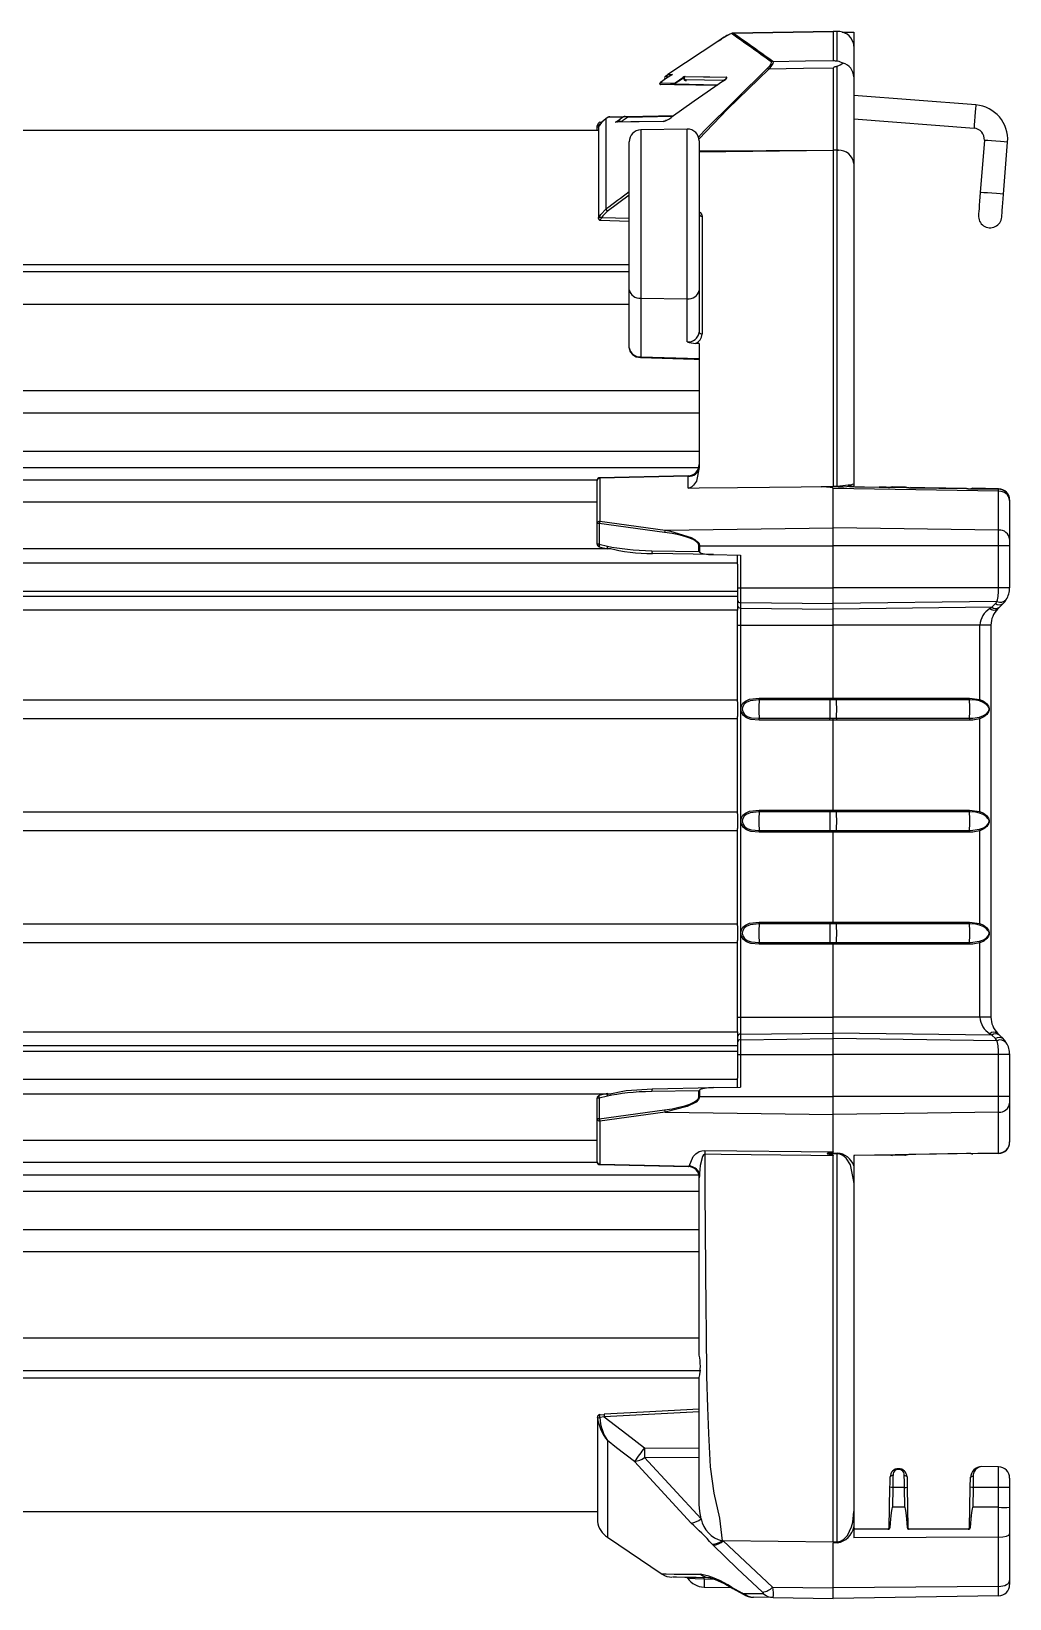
# Model space of a CAD drawing. Extents: x 6 to 134, y 1 to 99.
# Drawn here: x 29.94 to 35.18, y 41.17 to 49.56 of the extents above; entities that cross this region are included whole.
import ezdxf

# ---------------------------------------------------------------- set-up
doc = ezdxf.new("R2010")
doc.units = 0
doc.header["$MEASUREMENT"] = 0
doc.layers.add('OBJECT', color=7, linetype='CONTINUOUS')

msp = doc.modelspace()

# ---------------------------------------------------------------- linework, layer by layer
at = {"layer": 'OBJECT'}
for p, q in [((34.2333, 49.5598), (33.6955, 49.5504)), ((33.696, 49.5503), (34.2333, 49.5596)), ((34.255, 49.5594), (34.2333, 49.5598)), ((34.2333, 49.5598), (34.2333, 49.5596)), ((34.2549, 49.5593), (34.2333, 49.5596)), ((34.2333, 49.5596), (34.2333, 49.4041)), ((34.2549, 49.4013), (34.2549, 49.5593)), ((34.2803, 49.5548), (34.3433, 49.5559)), ((34.3433, 49.5559), (34.3433, 49.497)), ((33.6264, 49.5123), (33.3478, 49.3293)), ((34.3394, 49.4998), (34.3433, 49.4732)), ((34.3433, 49.497), (34.3433, 49.4732)), ((34.3433, 49.4732), (34.3433, 49.3158)), ((34.2333, 49.3627), (34.2333, 48.9234)), ((34.2549, 48.9233), (34.2549, 49.3726)), ((33.3853, 49.2733), (33.3083, 49.2746)), ((33.3343, 49.3204), (33.3467, 49.3285)), ((33.3477, 49.3293), (33.3478, 49.3293)), ((33.6087, 49.2694), (33.3853, 49.2733)), ((33.3854, 49.2783), (33.6156, 49.2742)), ((34.3433, 49.3158), (34.3433, 48.8527)), ((34.9973, 49.1654), (34.3433, 49.2163)), ((33.1315, 49.1041), (33.3792, 49.1085)), ((32.9759, 49.028), (17.9513, 49.028)), ((32.9683, 49.028), (32.9683, 49.0544)), ((32.9746, 49.0459), (32.9747, 49.045)), ((32.9759, 49.0502), (32.9759, 48.5635)), ((32.976, 49.0502), (32.9759, 49.0502)), ((32.9839, 49.0735), (32.9939, 49.0737)), ((33.0279, 49.0999), (33.0151, 49.0914)), ((33.0151, 49.0914), (33.0151, 48.6066)), ((33.0279, 49.0999), (33.0278, 49.1)), ((33.0359, 49.1025), (33.1186, 49.1039)), ((33.1316, 49.0991), (33.1039, 49.0806)), ((33.3719, 49.1033), (33.1316, 49.0991)), ((33.4512, 49.0361), (33.2022, 49.0317)), ((33.2022, 49.0317), (33.2022, 48.1312)), ((33.3339, 49.0847), (33.3426, 49.0848)), ((33.4512, 48.1281), (33.4512, 49.0361)), ((34.3433, 49.0909), (34.9876, 49.0408)), ((33.1403, 48.1757), (33.1403, 48.9687)), ((33.5153, 48.9731), (33.5153, 48.1726)), ((35.0428, 48.9763), (35.021, 48.6972)), ((35.1457, 48.6875), (35.1674, 48.9666)), ((33.5153, 48.9153), (34.2333, 48.9234)), ((33.5153, 48.9199), (34.2333, 48.9234)), ((34.2333, 48.9234), (34.2333, 47.1229)), ((34.2549, 48.923), (34.2333, 48.9234)), ((34.2549, 48.9233), (34.2333, 48.9234)), ((34.2549, 48.923), (34.2601, 48.9229)), ((34.2549, 47.1239), (34.2549, 48.923)), ((34.2601, 48.9229), (34.2611, 48.9228)), ((34.3433, 48.8527), (34.3433, 47.1373)), ((33.1403, 48.6824), (33.023, 48.5958)), ((32.9847, 48.5481), (33.1403, 48.5433)), ((32.9934, 48.5631), (33.1403, 48.5585)), ((33.5306, 48.5693), (33.5306, 47.9383)), ((18.6586, 48.3117), (33.1403, 48.3117)), ((18.6593, 48.273), (33.1403, 48.273)), ((18.6373, 48.098), (33.1403, 48.098)), ((33.1403, 47.8648), (33.1403, 48.1757)), ((33.2022, 48.1312), (33.4512, 48.1281)), ((33.2022, 48.1312), (33.2022, 47.8167)), ((33.4512, 47.8974), (33.4512, 48.1281)), ((33.5153, 48.1726), (33.5153, 47.948)), ((33.5153, 47.8877), (33.4954, 47.8878)), ((33.5153, 47.8877), (33.5153, 47.228)), ((33.2022, 47.8167), (33.5153, 47.8085)), ((18.2263, 47.6356), (33.5153, 47.6356)), ((17.9513, 47.5173), (33.5153, 47.5173)), ((17.9513, 47.3113), (33.5153, 47.3113)), ((26.9341, 47.2237), (33.5131, 47.2237)), ((33.4567, 47.1801), (32.983, 47.1693)), ((33.4564, 47.1772), (32.9831, 47.1665)), ((33.4564, 47.114), (33.4564, 47.1772)), ((33.5153, 47.228), (33.5153, 47.2241)), ((26.9341, 47.1573), (32.9686, 47.1573)), ((32.9683, 46.9238), (32.9683, 47.1543)), ((32.9831, 47.1665), (32.9831, 46.936)), ((34.1679, 47.1207), (34.2333, 47.1229)), ((34.2579, 47.1228), (34.2333, 47.1229)), ((34.2333, 46.9012), (34.2333, 47.1117)), ((35.1194, 47.0964), (34.2333, 47.1117)), ((34.3224, 47.1216), (34.2901, 47.119)), ((34.3433, 47.1217), (34.3224, 47.1216)), ((34.3224, 47.1216), (34.4793, 47.1189)), ((34.3433, 47.1373), (34.3433, 47.1263)), ((34.3433, 47.1217), (34.3433, 47.1214)), ((34.3433, 47.1214), (34.3483, 47.1212)), ((34.3483, 47.1212), (34.4793, 47.1189)), ((34.4793, 47.1189), (34.5175, 47.1183)), ((34.5399, 47.1179), (34.627, 47.1164)), ((34.5409, 47.1179), (34.5399, 47.1179)), ((34.616, 47.1187), (34.5512, 47.1199)), ((34.627, 47.1164), (34.6262, 47.1164)), ((34.6496, 47.1159), (34.9475, 47.1107)), ((34.9707, 47.1104), (35.1194, 47.1078)), ((34.9709, 47.1104), (34.9707, 47.1104)), ((35.1194, 47.1099), (34.9812, 47.1124)), ((35.1194, 47.1078), (35.1194, 47.1099)), ((35.1194, 46.8887), (35.1194, 47.0964)), ((26.9341, 47.0392), (32.9683, 47.0392)), ((35.1783, 47.05), (35.1783, 47.0478)), ((35.1783, 47.0478), (35.1783, 46.8402)), ((32.9802, 46.9238), (32.9683, 46.9238)), ((32.9683, 46.814), (32.9683, 46.9238)), ((32.9802, 46.9238), (32.9802, 46.814)), ((33.3293, 46.8764), (32.9802, 46.9238)), ((32.9831, 46.936), (33.3322, 46.8885)), ((33.3322, 46.8885), (34.2333, 46.9012)), ((34.2333, 46.8042), (34.2333, 46.9012)), ((35.1194, 46.8887), (34.2333, 46.9012)), ((35.1194, 46.8042), (35.1194, 46.8887)), ((35.1783, 46.8402), (35.1783, 46.8042)), ((26.0918, 46.7898), (33.0195, 46.7898)), ((32.9802, 46.814), (32.9683, 46.814)), ((32.9798, 46.7994), (33.0236, 46.7888)), ((32.9802, 46.814), (33.024, 46.8034)), ((33.0252, 46.7898), (33.0415, 46.7898)), ((33.2617, 46.7779), (33.5139, 46.7735)), ((33.5921, 46.7572), (33.2646, 46.7629)), ((33.5168, 46.8042), (33.5139, 46.8042)), ((33.5139, 46.7735), (33.5139, 46.8042)), ((33.5168, 46.8042), (34.2333, 46.8042)), ((33.5168, 46.8042), (33.5168, 46.7705)), ((33.5921, 46.7572), (33.7361, 46.7547)), ((33.7213, 46.7058), (33.7213, 46.7549)), ((33.7361, 46.7547), (33.7361, 46.5796)), ((35.1194, 46.8042), (34.2333, 46.8042)), ((34.2333, 46.5796), (34.2333, 46.8042)), ((35.1194, 46.5796), (35.1194, 46.8042)), ((35.1783, 46.8042), (35.1194, 46.8042)), ((35.1783, 46.8042), (35.1783, 46.5796)), ((33.7213, 46.7114), (26.201, 46.7114)), ((33.7213, 46.7059), (33.7213, 46.5614)), ((26.3701, 46.5614), (33.7213, 46.5614)), ((26.5705, 46.534), (33.7213, 46.534)), ((33.7213, 46.5796), (33.7361, 46.5796)), ((33.7213, 46.5614), (33.7213, 46.534)), ((33.7213, 46.534), (33.7213, 46.459)), ((33.7361, 46.5796), (34.2333, 46.5796)), ((33.7361, 46.5796), (33.7361, 46.5009)), ((35.1194, 46.5796), (34.2333, 46.5796)), ((34.2333, 46.4948), (34.2333, 46.5796)), ((35.1104, 46.5056), (34.2333, 46.4948)), ((35.1783, 46.5796), (35.1194, 46.5796)), ((33.7213, 46.459), (26.6299, 46.459)), ((33.7213, 46.3802), (33.7213, 46.459)), ((33.7361, 46.5009), (34.2333, 46.4948)), ((33.7361, 46.5009), (33.7361, 46.4712)), ((33.7361, 46.4712), (34.2333, 46.4651)), ((33.7361, 46.4712), (33.7361, 46.3802)), ((34.2333, 46.4651), (34.2333, 46.4948)), ((35.0826, 46.4755), (34.2333, 46.4651)), ((34.2333, 46.3802), (34.2333, 46.4651)), ((35.0721, 46.4683), (35.0826, 46.4755)), ((35.0826, 46.4755), (35.1018, 46.4948)), ((35.1432, 46.4948), (35.124, 46.4755)), ((33.7213, 46.3802), (33.7361, 46.3802)), ((33.7213, 45.9689), (33.7213, 46.3802)), ((33.7361, 46.3802), (34.2333, 46.3802)), ((33.7361, 46.3802), (33.7361, 44.2796)), ((35.0194, 46.3802), (34.2333, 46.3802)), ((34.2333, 45.989), (34.2333, 46.3802)), ((35.0783, 46.3802), (35.0194, 46.3802)), ((35.0194, 45.9822), (35.0194, 46.3802)), ((35.0783, 46.3802), (35.0783, 44.2796)), ((29.8228, 45.98), (33.7213, 45.98)), ((33.7213, 45.9689), (33.7213, 45.8911)), ((34.2157, 45.9792), (33.8361, 45.9792)), ((33.8363, 45.9891), (34.2159, 45.9891)), ((34.2333, 45.9792), (34.2157, 45.9792)), ((34.2159, 45.9891), (34.2333, 45.989)), ((34.2333, 45.989), (34.2508, 45.9891)), ((34.2333, 45.9792), (34.2333, 45.989)), ((34.2509, 45.9792), (34.2333, 45.9792)), ((34.2508, 45.9891), (34.9634, 45.9891)), ((34.9636, 45.9792), (34.2509, 45.9792)), ((34.9634, 45.9891), (35.0194, 45.9822)), ((29.8228, 45.88), (33.7213, 45.88)), ((33.7213, 45.3689), (33.7213, 45.8911)), ((33.8361, 45.8806), (34.2157, 45.8806)), ((34.2159, 45.8708), (33.8363, 45.8708)), ((34.2157, 45.8806), (34.2333, 45.8806)), ((34.2333, 45.8708), (34.2159, 45.8708)), ((34.2333, 45.8806), (34.2509, 45.8806)), ((34.2333, 45.8708), (34.2333, 45.8806)), ((34.2508, 45.8708), (34.2333, 45.8708)), ((34.2333, 45.389), (34.2333, 45.8708)), ((34.9634, 45.8708), (34.2508, 45.8708)), ((34.2509, 45.8806), (34.9636, 45.8806)), ((35.0194, 45.3822), (35.0194, 45.8776)), ((29.8228, 45.38), (33.7213, 45.38)), ((33.7213, 45.3689), (33.7213, 45.2911)), ((34.2157, 45.3792), (33.8361, 45.3792)), ((33.8363, 45.3891), (34.2159, 45.3891)), ((34.2333, 45.3792), (34.2157, 45.3792)), ((34.2159, 45.3891), (34.2333, 45.389)), ((34.2333, 45.389), (34.2508, 45.3891)), ((34.2333, 45.3792), (34.2333, 45.389)), ((34.2509, 45.3792), (34.2333, 45.3792)), ((34.2508, 45.3891), (34.9634, 45.3891)), ((34.9636, 45.3792), (34.2509, 45.3792)), ((34.9634, 45.3891), (35.0194, 45.3822)), ((29.8228, 45.28), (33.7213, 45.28)), ((33.7213, 44.7689), (33.7213, 45.2911)), ((33.8361, 45.2806), (34.2157, 45.2806)), ((34.2159, 45.2708), (33.8363, 45.2708)), ((34.2157, 45.2806), (34.2333, 45.2806)), ((34.2333, 45.2708), (34.2159, 45.2708)), ((34.2333, 45.2806), (34.2509, 45.2806)), ((34.2333, 45.2806), (34.2333, 45.2708)), ((34.2508, 45.2708), (34.2333, 45.2708)), ((34.2333, 44.789), (34.2333, 45.2708)), ((34.9634, 45.2708), (34.2508, 45.2708)), ((34.2509, 45.2806), (34.9636, 45.2806)), ((35.0194, 44.7822), (35.0194, 45.2776)), ((29.8228, 44.78), (33.7213, 44.78)), ((33.7213, 44.7689), (33.7213, 44.6911)), ((34.2157, 44.7792), (33.8361, 44.7792)), ((33.8363, 44.7891), (34.2159, 44.7891)), ((34.2333, 44.7792), (34.2157, 44.7792)), ((34.2159, 44.7891), (34.2333, 44.789)), ((34.2333, 44.789), (34.2508, 44.7891)), ((34.2333, 44.7792), (34.2333, 44.789)), ((34.2509, 44.7792), (34.2333, 44.7792)), ((34.2508, 44.7891), (34.9634, 44.7891)), ((34.9636, 44.7792), (34.2509, 44.7792)), ((34.9634, 44.7891), (35.0194, 44.7822)), ((29.8228, 44.68), (33.7213, 44.68)), ((33.7213, 44.2796), (33.7213, 44.6911)), ((33.8361, 44.6806), (34.2157, 44.6806)), ((34.2159, 44.6708), (33.8363, 44.6708)), ((34.2157, 44.6806), (34.2333, 44.6806)), ((34.2333, 44.6708), (34.2159, 44.6708)), ((34.2333, 44.6806), (34.2509, 44.6806)), ((34.2333, 44.6806), (34.2333, 44.6708)), ((34.2508, 44.6708), (34.2333, 44.6708)), ((34.2333, 44.2796), (34.2333, 44.6708)), ((34.9634, 44.6708), (34.2508, 44.6708)), ((34.2509, 44.6806), (34.9636, 44.6806)), ((35.0194, 44.2796), (35.0194, 44.6776)), ((33.7213, 44.2796), (33.7361, 44.2796)), ((33.7213, 44.201), (33.7213, 44.2796)), ((33.7361, 44.2796), (33.7361, 44.1886)), ((33.7361, 44.2796), (34.2333, 44.2796)), ((34.2333, 44.1948), (34.2333, 44.2796)), ((35.0194, 44.2796), (34.2333, 44.2796)), ((35.0783, 44.2796), (35.0194, 44.2796)), ((26.6299, 44.201), (33.7213, 44.201)), ((33.7213, 44.201), (33.7213, 44.126)), ((33.7361, 44.1886), (34.2333, 44.1948)), ((33.7361, 44.1886), (33.7361, 44.1589)), ((33.7361, 44.1589), (34.2333, 44.1651)), ((33.7361, 44.1589), (33.7361, 44.0802)), ((34.2333, 44.1651), (34.2333, 44.1948)), ((35.0826, 44.1843), (34.2333, 44.1948)), ((34.2333, 44.0802), (34.2333, 44.1651)), ((35.1104, 44.1542), (34.2333, 44.1651)), ((35.0826, 44.1843), (35.0721, 44.1916)), ((35.1018, 44.1651), (35.0826, 44.1843)), ((35.124, 44.1843), (35.1432, 44.1651)), ((26.3701, 44.0986), (33.7213, 44.0986)), ((33.7213, 44.126), (26.5705, 44.126)), ((33.7213, 44.126), (33.7213, 44.0986)), ((33.7213, 44.0986), (33.7213, 43.9541)), ((33.7213, 44.0802), (33.7361, 44.0802)), ((33.7361, 44.0802), (34.2333, 44.0802)), ((33.7361, 44.0802), (33.7361, 43.9052)), ((35.1194, 44.0802), (34.2333, 44.0802)), ((34.2333, 43.8557), (34.2333, 44.0802)), ((35.1194, 43.8557), (35.1194, 44.0802)), ((35.1783, 44.0802), (35.1194, 44.0802)), ((35.1783, 44.0802), (35.1783, 43.8557)), ((26.201, 43.9486), (33.7213, 43.9486)), ((33.2646, 43.8969), (33.5921, 43.9027)), ((33.5921, 43.9027), (33.7361, 43.9052)), ((33.7213, 43.9049), (33.7213, 43.9542)), ((26.0918, 43.8702), (33.0203, 43.8702)), ((32.9802, 43.8459), (32.9683, 43.8459)), ((32.9683, 43.736), (32.9683, 43.8459)), ((33.0236, 43.871), (32.9798, 43.8605)), ((33.024, 43.8564), (32.9802, 43.8459)), ((32.9802, 43.8459), (32.9802, 43.736)), ((33.025, 43.8702), (33.0426, 43.8702)), ((33.5139, 43.8863), (33.2617, 43.8819)), ((33.5139, 43.8557), (33.5139, 43.8863)), ((33.5139, 43.8557), (33.5168, 43.8557)), ((33.5168, 43.8893), (33.5168, 43.8557)), ((33.5168, 43.8557), (34.2333, 43.8557)), ((34.2333, 43.7586), (34.2333, 43.8557)), ((35.1194, 43.8557), (34.2333, 43.8557)), ((35.1194, 43.7711), (35.1194, 43.8557)), ((35.1783, 43.8557), (35.1194, 43.8557)), ((35.1783, 43.8557), (35.1783, 43.8196)), ((35.1783, 43.8196), (35.1783, 43.612)), ((32.9802, 43.736), (32.9683, 43.736)), ((32.9683, 43.5055), (32.9683, 43.736)), ((32.9802, 43.736), (33.3293, 43.7834)), ((33.3322, 43.7713), (32.9831, 43.7239)), ((33.3322, 43.7713), (34.2333, 43.7586)), ((35.1194, 43.7711), (34.2333, 43.7586)), ((34.2333, 43.5582), (34.2333, 43.7586)), ((35.1194, 43.5523), (35.1194, 43.7711)), ((32.9831, 43.7239), (32.9831, 43.4934)), ((25.5025, 43.6208), (32.9683, 43.6208)), ((33.5448, 43.5663), (34.2333, 43.5582)), ((35.1783, 43.612), (35.1783, 43.6099)), ((17.9513, 43.5027), (32.9686, 43.5027)), ((32.983, 43.4905), (33.4567, 43.4797)), ((32.9831, 43.4934), (33.4608, 43.4825)), ((34.209, 43.5519), (34.2549, 43.5524)), ((34.2333, 41.4701), (34.2333, 43.5382)), ((34.2549, 41.4704), (34.2549, 43.5474)), ((35.1194, 43.5523), (34.3433, 43.5388)), ((34.3433, 43.5388), (34.3433, 43.4846)), ((34.3483, 43.5386), (34.3433, 43.5385)), ((34.3433, 43.4846), (34.3433, 43.395)), ((34.5175, 43.5416), (34.3483, 43.5386)), ((34.616, 43.5411), (34.5512, 43.54)), ((34.9475, 43.5491), (34.6496, 43.5439)), ((35.1194, 43.5499), (34.9812, 43.5475)), ((35.1194, 43.5499), (35.1194, 43.5523)), ((17.9513, 43.4363), (33.5121, 43.4363)), ((33.5153, 42.4707), (33.5153, 43.4198)), ((17.9513, 43.3487), (33.5153, 43.3487)), ((34.3433, 43.395), (34.3433, 41.6322)), ((17.9513, 43.1427), (33.5153, 43.1427)), ((17.9513, 43.0244), (33.5153, 43.0244)), ((18.578, 42.562), (33.5153, 42.562)), ((18.6817, 42.3483), (33.5153, 42.3483)), ((18.6911, 42.387), (33.5236, 42.387)), ((33.5153, 41.6694), (33.5153, 42.3501)), ((32.9697, 42.1374), (32.9697, 41.5812)), ((32.9699, 42.1354), (32.9697, 42.1374)), ((33.0062, 42.1393), (32.9828, 42.1353)), ((32.9841, 42.1502), (33.0059, 42.1521)), ((33.5153, 42.1658), (33.0062, 42.1393)), ((32.9699, 42.1354), (32.9699, 41.5788)), ((33.0234, 42.0126), (33.0234, 41.4948)), ((33.2224, 41.9732), (33.5153, 41.9718)), ((33.4718, 41.5704), (33.1683, 41.9009)), ((33.5153, 41.92), (33.2224, 41.9214)), ((33.2224, 41.9214), (33.526, 41.594)), ((35.1194, 41.8714), (35.0292, 41.873)), ((35.1194, 41.7619), (35.1194, 41.8714)), ((35.1783, 41.8115), (35.1783, 41.7619)), ((34.5334, 41.5448), (34.5372, 41.7622)), ((34.5525, 41.7619), (34.5506, 41.6551)), ((34.6147, 41.7619), (34.5525, 41.7619)), ((34.6166, 41.6551), (34.6147, 41.7619)), ((34.6295, 41.7622), (34.6333, 41.5448)), ((34.9634, 41.5448), (34.9672, 41.7622)), ((34.9825, 41.7619), (34.9806, 41.6553)), ((35.1194, 41.7619), (34.9825, 41.7619)), ((35.1194, 41.6553), (35.1194, 41.7619)), ((35.1783, 41.7619), (35.1194, 41.7619)), ((35.1783, 41.7619), (35.1783, 41.6553)), ((34.6166, 41.6551), (34.5506, 41.6551)), ((35.1194, 41.6553), (34.9806, 41.6553)), ((35.1194, 41.4956), (35.1194, 41.6553)), ((35.1783, 41.6553), (35.1783, 41.5138)), ((17.9513, 41.632), (32.9697, 41.632)), ((34.3433, 41.6322), (34.3433, 41.5509)), ((34.3433, 41.5509), (34.3433, 41.4915)), ((33.0234, 41.4948), (33.317, 41.2967)), ((33.6443, 41.4761), (33.6382, 41.4762)), ((33.6443, 41.4761), (33.9088, 41.2267)), ((34.2333, 41.4701), (34.2549, 41.4704)), ((34.3433, 41.5449), (34.3483, 41.5399)), ((35.1194, 41.4956), (34.3433, 41.4915)), ((34.3483, 41.5399), (34.5224, 41.5399)), ((34.5224, 41.5399), (34.5284, 41.5399)), ((34.5284, 41.5399), (34.5334, 41.5448)), ((34.6333, 41.5448), (34.6383, 41.5399)), ((34.6383, 41.5399), (34.6446, 41.5399)), ((34.6446, 41.5399), (34.9524, 41.5399)), ((34.9524, 41.5399), (34.9584, 41.5399)), ((34.9584, 41.5399), (34.9634, 41.5448)), ((35.1194, 41.2318), (35.1194, 41.4956)), ((35.1783, 41.5138), (35.1783, 41.2628)), ((33.5901, 41.4516), (33.584, 41.4579)), ((34.2549, 41.4652), (34.2333, 41.4649)), ((34.2333, 41.2238), (34.2333, 41.4649)), ((33.5414, 41.228), (33.6842, 41.2255)), ((33.5958, 41.2687), (33.5421, 41.2696)), ((33.6874, 41.2281), (33.743, 41.1979)), ((33.6954, 41.2199), (33.751, 41.1894)), ((33.9088, 41.2267), (34.2333, 41.2238)), ((35.1194, 41.2318), (34.2333, 41.2238)), ((34.2333, 41.1659), (34.2333, 41.2238)), ((35.1194, 41.1814), (35.1194, 41.2318)), ((35.1783, 41.2628), (35.1783, 41.2414)), ((33.9123, 41.1715), (33.8064, 41.1734)), ((33.9123, 41.1715), (34.2333, 41.1659)), ((35.1194, 41.1814), (34.2333, 41.1659))]:
    msp.add_line(p, q, dxfattribs=at)
at = {"layer": 'OBJECT', "flags": 128}
for points in [[(33.5111, 48.9938), (33.5423, 49.0271), (33.8801, 49.3612)], [(33.888, 49.3574), (33.6667, 49.143), (33.5134, 48.9829)], [(33.8801, 49.3612), (33.8949, 49.3768), (33.9011, 49.386), (33.9028, 49.3931), (33.9009, 49.3961)], [(33.9088, 49.3991), (33.9107, 49.3956), (33.909, 49.387), (33.9028, 49.376), (33.888, 49.3574)], [(34.2333, 49.3627), (34.0746, 49.3603), (33.888, 49.3574)], [(33.9088, 49.3991), (34.0841, 49.4018), (34.2333, 49.4041)], [(34.2549, 49.3726), (34.2471, 49.3706), (34.2418, 49.3689), (34.2383, 49.3675), (34.235, 49.3655), (34.234, 49.3645), (34.2334, 49.3634), (34.2333, 49.3627)], [(34.2549, 49.4013), (34.264, 49.3996), (34.2859, 49.3902)], [(33.318, 49.2935), (33.3144, 49.2912), (33.3088, 49.2871), (33.3059, 49.2847), (33.304, 49.2826), (33.3034, 49.2812), (33.3032, 49.2796), (33.3035, 49.2779), (33.3045, 49.2763), (33.3059, 49.2752), (33.3072, 49.2747), (33.3084, 49.2746), (33.3087, 49.2746)], [(33.318, 49.2935), (33.3102, 49.2881), (33.3081, 49.2865), (33.3063, 49.285), (33.3056, 49.2842), (33.3055, 49.2838), (33.3057, 49.2837)], [(33.3057, 49.2837), (33.308, 49.2837), (33.3179, 49.2835), (33.3624, 49.2827), (33.3827, 49.2824)], [(33.3714, 49.3288), (33.3631, 49.3233), (33.3297, 49.3013), (33.318, 49.2935)], [(33.3478, 49.3293), (33.3552, 49.3291), (33.3701, 49.3288), (33.3714, 49.3288)], [(33.6446, 49.2945), (33.4884, 49.1852), (33.3645, 49.0981)], [(33.3827, 49.2824), (33.391, 49.2879), (33.4276, 49.3123)], [(33.3854, 49.2783), (33.3849, 49.279), (33.3844, 49.2797), (33.384, 49.2803), (33.3836, 49.2809), (33.3833, 49.2814), (33.383, 49.2818), (33.3828, 49.2822), (33.3827, 49.2824)], [(33.4303, 49.3082), (33.4068, 49.2925), (33.3854, 49.2783)], [(33.4396, 49.3184), (33.538, 49.3166), (33.5722, 49.3159), (33.6623, 49.3142)], [(33.4457, 49.2952), (33.4457, 49.2962), (33.4458, 49.2971), (33.4458, 49.298), (33.4458, 49.2988), (33.4458, 49.2994), (33.4458, 49.2998), (33.4458, 49.3001), (33.4458, 49.3002)], [(33.6454, 49.2967), (33.5433, 49.2985), (33.4458, 49.3002)], [(33.6603, 49.3083), (33.6603, 49.3083), (33.6601, 49.3081), (33.6596, 49.3075), (33.6586, 49.3064), (33.6563, 49.3042), (33.652, 49.3006), (33.6439, 49.2946), (33.6413, 49.2929)], [(33.6446, 49.2945), (33.6572, 49.3043), (33.6608, 49.3078), (33.6634, 49.3111), (33.6641, 49.3128), (33.6636, 49.3139), (33.6623, 49.3142)], [(34.9973, 49.1654), (34.9969, 49.1607), (34.9959, 49.1472), (34.9943, 49.127), (34.9924, 49.1031), (34.9906, 49.0793), (34.989, 49.059), (34.988, 49.0455), (34.9876, 49.0408)], [(32.9683, 49.0544), (32.9735, 49.0651), (32.9754, 49.0686)], [(33.0151, 49.0914), (32.9938, 49.0737), (32.9759, 49.0502)], [(33.108, 49.1011), (33.0978, 49.1009), (33.0595, 49.1003), (33.0279, 49.0999)], [(33.0663, 49.0732), (33.0913, 49.0899), (33.0924, 49.0906), (33.108, 49.1011)], [(33.324, 49.0774), (33.1889, 49.0752), (33.1495, 49.0746), (33.0708, 49.0733), (33.0663, 49.0732)], [(33.0663, 49.0732), (33.0665, 49.0733), (33.0782, 49.077)], [(33.0762, 49.0752), (33.0769, 49.0752), (33.1942, 49.0772), (33.3292, 49.0796)], [(33.0782, 49.077), (33.0854, 49.078), (33.1039, 49.0806)], [(33.1316, 49.0991), (33.1291, 49.0996), (33.1201, 49.1012), (33.1168, 49.1018)], [(33.1186, 49.1039), (33.1215, 49.104), (33.1315, 49.1041)], [(35.1674, 48.9666), (35.1626, 48.967), (35.1491, 48.9681), (35.1289, 48.9696), (35.1051, 48.9715), (35.0812, 48.9733), (35.061, 48.9749), (35.0475, 48.976), (35.0428, 48.9763)], [(35.021, 48.6972), (35.0192, 48.6733), (35.0174, 48.6504), (35.0158, 48.6293), (35.0143, 48.6108), (35.0131, 48.5956), (35.0123, 48.5843), (35.0117, 48.5774), (35.0115, 48.575)], [(35.1457, 48.6875), (35.1409, 48.6878), (35.1274, 48.6889), (35.1072, 48.6905), (35.0834, 48.6923), (35.0595, 48.6942), (35.0393, 48.6957), (35.0258, 48.6968), (35.021, 48.6972)], [(35.1362, 48.5653), (35.1364, 48.5677), (35.1369, 48.5746), (35.1378, 48.5859), (35.139, 48.6011), (35.1404, 48.6196), (35.142, 48.6407), (35.1438, 48.6636), (35.1457, 48.6875)], [(32.977, 48.5631), (32.9875, 48.5793), (33.0151, 48.6066)], [(32.9759, 48.5635), (32.9761, 48.5629), (32.9765, 48.5628), (32.977, 48.5631)], [(32.9852, 48.549), (32.9847, 48.5484), (32.9847, 48.5485)], [(33.023, 48.5958), (32.9987, 48.571), (32.9934, 48.5631)], [(33.5153, 48.5951), (33.5252, 48.5857), (33.5306, 48.5693)], [(33.5306, 47.9383), (33.5276, 47.9384), (33.5248, 47.939), (33.5221, 47.9399), (33.5198, 47.9411), (33.5179, 47.9425), (33.5165, 47.9442), (33.5156, 47.9461), (33.5153, 47.948)], [(33.1408, 47.8638), (33.1405, 47.8608), (33.1459, 47.8433), (33.1583, 47.8283), (33.1769, 47.8173), (33.2, 47.8124), (33.2021, 47.8126)], [(33.2021, 47.8123), (33.488, 47.8049), (33.5187, 47.8041)], [(33.5153, 47.2241), (33.5003, 47.1514), (33.4855, 47.1287), (33.4753, 47.12), (33.4646, 47.1151), (33.4564, 47.114)], [(33.4564, 47.114), (33.5153, 47.1147), (33.7213, 47.117), (34.2333, 47.1229)], [(34.2579, 47.1228), (34.2553, 47.1238), (34.2549, 47.1239)], [(34.2901, 47.119), (34.2653, 47.1219), (34.2579, 47.1228)], [(33.3322, 46.8885), (33.3609, 46.8834), (33.4731, 46.8495), (33.4919, 46.8389), (33.5084, 46.8246), (33.5142, 46.8156), (33.5167, 46.807), (33.5168, 46.8042)], [(32.9802, 46.814), (32.9793, 46.8098), (32.9788, 46.8059), (32.9787, 46.8028), (32.979, 46.8005), (32.9796, 46.7994), (32.9798, 46.7994)], [(33.024, 46.8034), (33.0231, 46.7992), (33.0226, 46.7954), (33.0225, 46.7922), (33.0228, 46.79), (33.0234, 46.7889), (33.0236, 46.7888)], [(35.124, 46.4755), (35.1205, 46.4721), (35.1171, 46.4686), (35.1135, 46.4651)], [(33.8363, 45.8708), (33.7918, 45.8744), (33.7684, 45.8829), (33.752, 45.8955), (33.7412, 45.9133), (33.7383, 45.9309), (33.7414, 45.9471), (33.7496, 45.9614), (33.7625, 45.9733), (33.7853, 45.9838), (33.8363, 45.9891)], [(33.8361, 45.9792), (33.7877, 45.9748), (33.7674, 45.9661), (33.7561, 45.9562), (33.749, 45.9442), (33.7463, 45.9308), (33.7488, 45.9161), (33.7517, 45.91), (33.7582, 45.9013), (33.7726, 45.8907), (33.7937, 45.8837), (33.8361, 45.8806)], [(35.0165, 45.9735), (34.9968, 45.9776), (34.9636, 45.9792)], [(35.0165, 45.8863), (35.0374, 45.8949), (35.0537, 45.9055), (35.0641, 45.9172), (35.067, 45.9238), (35.0677, 45.928), (35.0677, 45.9323), (35.0662, 45.9382), (35.0637, 45.9432), (35.0533, 45.9547), (35.0363, 45.9654), (35.0165, 45.9735)], [(35.0194, 45.9822), (35.0384, 45.9725), (35.0548, 45.9596), (35.0649, 45.9459), (35.0673, 45.9399), (35.0688, 45.9328), (35.0688, 45.9276), (35.0681, 45.9226), (35.0653, 45.9147), (35.0552, 45.9007), (35.0394, 45.8879), (35.0194, 45.8776)], [(35.0194, 45.8776), (34.9817, 45.8712), (34.9634, 45.8708)], [(34.9636, 45.8806), (34.9814, 45.881), (35.0165, 45.8863)], [(33.8363, 45.2708), (33.7918, 45.2744), (33.7684, 45.2829), (33.752, 45.2955), (33.7412, 45.3133), (33.7383, 45.3309), (33.7414, 45.3471), (33.7496, 45.3614), (33.7625, 45.3733), (33.7853, 45.3838), (33.8363, 45.3891)], [(33.8361, 45.3792), (33.7877, 45.3748), (33.7674, 45.3661), (33.7561, 45.3562), (33.749, 45.3442), (33.7463, 45.3308), (33.7488, 45.3161), (33.7517, 45.31), (33.7582, 45.3013), (33.7726, 45.2907), (33.7937, 45.2837), (33.8361, 45.2806)], [(35.0165, 45.3735), (34.9968, 45.3776), (34.9636, 45.3792)], [(35.0165, 45.2863), (35.0374, 45.2949), (35.0537, 45.3055), (35.0641, 45.3172), (35.067, 45.3238), (35.0677, 45.328), (35.0677, 45.3323), (35.0662, 45.3382), (35.0637, 45.3432), (35.0533, 45.3547), (35.0363, 45.3654), (35.0165, 45.3735)], [(35.0194, 45.3822), (35.0384, 45.3725), (35.0548, 45.3596), (35.0649, 45.3459), (35.0673, 45.3399), (35.0688, 45.3328), (35.0688, 45.3276), (35.0681, 45.3226), (35.0653, 45.3147), (35.0552, 45.3007), (35.0394, 45.2879), (35.0194, 45.2776)], [(35.0194, 45.2776), (34.9817, 45.2712), (34.9634, 45.2708)], [(34.9636, 45.2806), (34.9814, 45.281), (35.0165, 45.2863)], [(33.8363, 44.6708), (33.7918, 44.6744), (33.7684, 44.6829), (33.752, 44.6955), (33.7412, 44.7133), (33.7383, 44.7309), (33.7414, 44.7471), (33.7496, 44.7614), (33.7625, 44.7733), (33.7853, 44.7838), (33.8363, 44.7891)], [(33.8361, 44.7792), (33.7877, 44.7748), (33.7674, 44.7661), (33.7561, 44.7562), (33.749, 44.7442), (33.7463, 44.7308), (33.7488, 44.7161), (33.7517, 44.71), (33.7582, 44.7013), (33.7726, 44.6907), (33.7937, 44.6837), (33.8361, 44.6806)], [(35.0165, 44.7735), (34.9968, 44.7776), (34.9636, 44.7792)], [(35.0165, 44.6863), (35.0374, 44.6949), (35.0537, 44.7055), (35.0641, 44.7172), (35.067, 44.7238), (35.0677, 44.728), (35.0677, 44.7323), (35.0662, 44.7382), (35.0637, 44.7432), (35.0533, 44.7547), (35.0363, 44.7654), (35.0165, 44.7735)], [(35.0194, 44.7822), (35.0384, 44.7725), (35.0548, 44.7596), (35.0649, 44.7459), (35.0673, 44.7399), (35.0688, 44.7328), (35.0688, 44.7276), (35.0681, 44.7226), (35.0653, 44.7147), (35.0552, 44.7007), (35.0394, 44.6879), (35.0194, 44.6776)], [(35.0194, 44.6776), (34.9817, 44.6712), (34.9634, 44.6708)], [(34.9636, 44.6806), (34.9814, 44.681), (35.0165, 44.6863)], [(35.1135, 44.1948), (35.1171, 44.1912), (35.1205, 44.1877), (35.124, 44.1843)], [(32.9802, 43.8459), (32.9793, 43.8501), (32.9788, 43.8539), (32.9787, 43.8571), (32.979, 43.8593), (32.9796, 43.8604), (32.9798, 43.8605)], [(33.0236, 43.871), (33.0234, 43.8709), (33.0228, 43.8699), (33.0225, 43.8676), (33.0226, 43.8645), (33.0231, 43.8606), (33.024, 43.8564)], [(33.0269, 43.8671), (33.1245, 43.8867), (33.2646, 43.8969)], [(33.5168, 43.8557), (33.5157, 43.8482), (33.5109, 43.8386), (33.4982, 43.8256), (33.451, 43.8008), (33.3322, 43.7713)], [(33.4608, 43.4825), (33.4838, 43.5338), (33.4972, 43.548), (33.5158, 43.5601), (33.5295, 43.5647), (33.5448, 43.5663)], [(33.5448, 43.5663), (33.5448, 43.5573), (33.5448, 43.5462)], [(33.5448, 43.5462), (33.5448, 43.5462), (33.5431, 43.546), (33.5411, 43.5452), (33.5383, 43.5428), (33.5326, 43.5334), (33.5209, 43.4852), (33.5168, 43.4433)], [(34.2333, 43.5382), (34.1134, 43.5396), (33.6334, 43.5452), (33.5448, 43.5462)], [(33.5448, 43.5462), (33.5458, 43.3391), (33.5475, 43.1513), (33.5498, 42.9179), (33.5515, 42.7233), (33.5525, 42.5989), (33.5546, 42.3579), (33.5589, 42.1904), (33.5653, 42.0502), (33.5743, 41.8717), (33.5934, 41.7308), (33.6232, 41.5962), (33.6382, 41.4762)], [(34.209, 43.5519), (34.2061, 43.5514), (34.2043, 43.5511), (34.2031, 43.5507), (34.2021, 43.5504), (34.2013, 43.55), (34.2011, 43.5498), (34.2011, 43.5496), (34.2011, 43.5494), (34.2012, 43.5492), (34.2016, 43.5489), (34.203, 43.5482), (34.209, 43.5468)], [(34.2333, 43.5582), (34.2332, 43.5577), (34.2325, 43.5571), (34.2309, 43.5563), (34.2232, 43.5542), (34.209, 43.5519)], [(34.2549, 43.5474), (34.2333, 43.5471), (34.209, 43.5468)], [(34.209, 43.5468), (34.2176, 43.5452), (34.2232, 43.5438), (34.227, 43.5426), (34.2296, 43.5416), (34.2319, 43.5403), (34.2327, 43.5396), (34.2333, 43.5386), (34.2333, 43.5382)], [(34.3433, 43.395), (34.3433, 43.4007), (34.3258, 43.4888), (34.3027, 43.5248), (34.2841, 43.5396), (34.2689, 43.5457), (34.2549, 43.5474)], [(33.5168, 43.4433), (33.516, 43.431), (33.5153, 43.4198), (33.5153, 43.4198)], [(32.9828, 42.1353), (32.9823, 42.1395), (32.9819, 42.1435), (32.9818, 42.147), (32.9819, 42.1498), (32.9822, 42.1516), (32.9827, 42.1523), (32.9827, 42.1523)], [(32.9827, 42.1523), (32.9834, 42.1518), (32.9841, 42.1502)], [(33.5153, 42.1808), (33.216, 42.1652), (33.0057, 42.1544)], [(33.0062, 42.1393), (33.1272, 42.0461), (33.2224, 41.9732)], [(33.1683, 41.9009), (33.0731, 41.9742), (33.0234, 42.0126)], [(34.5372, 41.7622), (34.5376, 41.7815), (34.5379, 41.8002), (34.5382, 41.8175)], [(34.5534, 41.8252), (34.5505, 41.8251), (34.5477, 41.8247), (34.545, 41.8241), (34.5427, 41.8231), (34.5408, 41.8219), (34.5394, 41.8206), (34.5385, 41.8191), (34.5382, 41.8175)], [(34.5534, 41.8252), (34.553, 41.7978), (34.5525, 41.7619)], [(34.6147, 41.7619), (34.6143, 41.7919), (34.6138, 41.8253)], [(34.6138, 41.8253), (34.6166, 41.8252), (34.6194, 41.8247), (34.6219, 41.824), (34.6241, 41.8231), (34.626, 41.8219), (34.6273, 41.8205), (34.6282, 41.8191), (34.6285, 41.8175)], [(34.6285, 41.8175), (34.6288, 41.8002), (34.6291, 41.7815), (34.6295, 41.7622)], [(34.9672, 41.7622), (34.9675, 41.7803), (34.9678, 41.7978), (34.9681, 41.8141)], [(34.9681, 41.8141), (34.9684, 41.8156), (34.9693, 41.8171), (34.9708, 41.8185), (34.9727, 41.8197), (34.975, 41.8207), (34.9776, 41.8214), (34.9804, 41.8218), (34.9834, 41.8218)], [(34.9834, 41.8218), (34.983, 41.7943), (34.9825, 41.7619)], [(33.526, 41.594), (33.518, 41.6319), (33.5153, 41.6694)], [(34.2549, 41.4704), (34.2713, 41.4733), (34.2889, 41.4827), (34.3092, 41.5038), (34.3314, 41.5498), (34.338, 41.5758), (34.3433, 41.6322)], [(34.2483, 41.4681), (34.2333, 41.4683), (33.6443, 41.4761)], [(34.2333, 41.4649), (34.2334, 41.4651), (34.2335, 41.4652), (34.2338, 41.4655), (34.2356, 41.4662), (34.243, 41.4675), (34.2483, 41.4681)], [(33.8546, 41.2006), (33.7191, 41.327), (33.5901, 41.4516)], [(33.3179, 41.2981), (33.3178, 41.2981), (33.3391, 41.298), (33.3806, 41.2978), (33.4428, 41.2976), (33.5226, 41.2972)], [(33.5768, 41.2774), (33.4989, 41.2787), (33.4376, 41.2798), (33.3942, 41.2806), (33.3719, 41.2809), (33.3719, 41.2809)], [(33.4696, 41.2792), (33.4547, 41.2795), (33.4466, 41.2796), (33.4448, 41.2797)], [(33.5421, 41.2696), (33.4945, 41.2724), (33.474, 41.2739), (33.4627, 41.2747), (33.4556, 41.2752), (33.4529, 41.2754), (33.453, 41.2754)], [(33.5421, 41.2696), (33.5419, 41.2532), (33.5416, 41.2398), (33.5415, 41.231), (33.5414, 41.228)], [(33.6874, 41.2281), (33.6913, 41.2229), (33.6954, 41.2198)], [(33.6953, 41.2198), (33.7343, 41.1985), (33.751, 41.1894)], [(35.1194, 41.2318), (35.1309, 41.2325), (35.142, 41.2343), (35.1522, 41.2372), (35.1611, 41.2411), (35.1684, 41.2458), (35.1739, 41.2511), (35.1772, 41.2568), (35.1783, 41.2628)], [(33.743, 41.1979), (33.7468, 41.1925), (33.751, 41.1894)], [(33.7522, 41.1941), (33.8369, 41.1937), (33.8581, 41.1935)], [(33.8581, 41.1935), (33.8591, 41.1938), (33.8594, 41.1945), (33.8589, 41.1958), (33.8575, 41.1977), (33.8546, 41.2006)]]:
    msp.add_lwpolyline(points, dxfattribs=at)
at = {"layer": 'OBJECT'}
for centre, radius, start, end in [((34.0187, 48.9223), 0.7086, 119.06591, 124.394), ((33.7645, 49.344), 0.2176, 110.54669, 129.35974), ((33.6964, 49.5353), 0.015, 91.44053, 123.5308), ((24.309, 36.1633), 16.3436, 54.0631, 54.97943), ((24.4737, 36.3395), 16.1113, 54.15307, 55.08151), ((34.2588, 49.4751), 0.0842, 17.01601, 92.66979), ((33.8774, 49.3456), 0.0158, 48.1558, 80.34455), ((33.91, 49.3841), 0.015, 94.58365, 127.29808), ((34.2532, 49.4715), 0.0702, 253.58004, 271.39729), ((34.212, 49.4839), 0.1193, 291.06071, 308.22223), ((34.264, 49.3139), 0.0794, 1.36643, 74.00049), ((33.3085, 49.2796), 0.00502, 124.75724, 267.39187), ((33.3397, 49.3121), 0.01, 123.31317, 234.40394), ((33.4301, 49.857), 0.5451, 259.87069, 260.64525), ((33.356, 49.3168), 0.015, 123.31033, 207.59171), ((33.3564, 49.3168), 0.0152, 124.57216, 206.65432), ((33.3856, 49.2783), 0.00504, 126.32183, 266.02972), ((31.3415, 49.3113), 2.0442, 358.93492, 359.07507), ((33.4582, 49.2671), 0.0546, 109.94385, 124.11664), ((36.8064, 51.5598), 4.0581, 213.63072, 213.70005), ((33.4656, 49.2854), 0.042, 128.27869, 147.18377), ((33.4457, 49.3108), 0.0156, 189.66831, 270.20734), ((33.4449, 49.3101), 0.0099, 122.70179, 275.14504), ((33.6693, 49.3065), 0.0104, 132.07219, 167.43872), ((34.9829, 48.981), 0.185, 355.55327, 85.55327), ((32.9799, 49.0298), 0.0272, 77.91626, 115.07215), ((32.9843, 49.0451), 0.00983, 148.79091, 180.20517), ((32.984, 49.0636), 0.00999, 90.99529, 149.84869), ((33.0925, 49.1901), 0.1688, 226.07564, 231.20226), ((33.0361, 49.0875), 0.015, 91, 123.50288), ((33.0361, 49.0883), 0.0141, 91.0793, 125.373), ((33.0769, 49.0451), 0.0301, 91.47382, 110.67102), ((33.0757, 49.0776), 0.00253, 280.37128, 345.84396), ((33.1191, 49.0807), 0.0232, 91.26628, 118.52964), ((33.1136, 49.0868), 0.0153, 78.0955, 111.23907), ((33.1193, 49.1015), 0.00252, 104.84304, 172.42461), ((31.0874, 49.0661), 2.0445, 0.92494, 1.06506), ((33.2033, 48.9687), 0.063, 91, 180), ((33.3018, 49.1707), 0.0959, 283.34175, 310.79042), ((33.3294, 49.0716), 0.008, 91.56016, 133.33317), ((33.4523, 48.9731), 0.063, 0, 91), ((34.9829, 48.981), 0.06, 355.55327, 85.55327), ((34.2643, 48.8432), 0.0796, 6.8144, 92.30149), ((50.3353, 25.4534), 28.9147, 126.48964, 126.79889), ((33.4688, 48.9305), 0.5574, 215.51777, 216.89307), ((32.9822, 48.559), 0.00767, 144.54204, 180.22155), ((32.9846, 48.5584), 0.00999, 176.53646, 270.20958), ((32.9872, 48.5596), 0.0108, 161.12443, 258.94847), ((32.9856, 48.2961), 0.2671, 88.32091, 91.83505), ((33.2534, 48.4019), 0.3059, 148.2019, 151.26197), ((33.5291, 48.5831), 0.0139, 186.48212, 276.02739), ((35.0739, 48.5702), 0.0625, 175.55327, 355.55327), ((33.1951, 48.1866), 0.0559, 191.22735, 277.29958), ((33.4599, 48.184), 0.0566, 261.20303, 348.38659), ((33.457, 47.956), 0.0589, 264.36656, 352.19509), ((33.4713, 47.9421), 0.0595, 293.90262, 356.2982), ((33.1981, 47.8752), 0.0587, 190.21778, 274.01297), ((33.5081, 48.0517), 0.1644, 249.77805, 265.56322), ((32.8533, 47.8247), 0.3491, 357.95529, 358.67601), ((33.4605, 47.2325), 0.0555, 265.76122, 351.19821), ((33.4553, 47.2401), 0.06, 271.33259, 0), ((32.9833, 47.1543), 0.015, 91.30214, 180), ((32.982, 47.1528), 0.0137, 85.46079, 173.46278), ((32.7346, 47.161), 0.2485, 1.26644, 1.92659), ((34.2269, 47.5472), 0.4242, 273.78774, 281.6812), ((34.3207, 47.1753), 0.0443, 259.74456, 300.83484), ((34.3244, 47.1332), 0.0117, 186.82316, 260.40403), ((34.5314, 47.2722), 0.1546, 264.86259, 273.16536), ((34.5373, 47.6192), 0.5014, 267.74486, 270.31477), ((34.6465, 47.5383), 0.4224, 267.23957, 270.41556), ((34.6408, 47.2556), 0.1399, 264.32083, 273.57356), ((34.9653, 47.5273), 0.4169, 267.56427, 270.78143), ((34.9604, 47.2043), 0.0945, 262.24774, 276.26543), ((35.1183, 47.05), 0.06, 0, 89), ((34.8549, 47.1021), 0.2645, 358.75973, 1.24027), ((35.1183, 47.0478), 0.06, 0.00189, 89.00361), ((35.1237, 47.0416), 0.055, 6.53456, 94.53807), ((32.982, 46.9223), 0.0137, 85.45902, 173.4632), ((33.0291, 46.9185), 0.0492, 159.20173, 173.76322), ((33.3783, 46.871), 0.0493, 159.21854, 173.74641), ((35.1237, 46.8339), 0.055, 6.53484, 94.53796), ((32.9833, 46.814), 0.015, 180, 256.42623), ((33.0218, 46.7936), 0.00516, 290.77442, 350.53775), ((33.2717, 47.7796), 1.0168, 256.0676, 269.60177), ((33.2816, 46.774), 0.0203, 168.91495, 213.09699), ((33.7344, 46.5141), 0.0133, 191.22717, 277.30195), ((35.0594, 46.5372), 0.06, 315, 328.21068), ((34.8271, 46.5776), 0.2923, 345.73872, 0.39872), ((35.1281, 46.5446), 0.0428, 245.55433, 318.87295), ((35.0583, 46.5796), 0.12, 315, 328.21068), ((35.0583, 46.5796), 0.12, 328.21082, 359.99989), ((33.7344, 46.4844), 0.0133, 191.22775, 277.30213), ((35.1277, 46.3752), 0.1084, 120.8378, 177.33939), ((35.0951, 46.4959), 0.0359, 230.31606, 300.85277), ((35.1983, 46.3802), 0.12, 135.00121, 179.99791), ((35.1033, 46.5054), 0.0364, 235.31092, 304.67121), ((35.1225, 46.5247), 0.0364, 235.3119, 304.67023), ((35.2774, 45.9299), 1.4421, 178.04087, 181.95913), ((33.634, 45.9871), 0.2023, 357.77137, 0.56513), ((35.661, 45.9299), 1.4461, 178.04627, 181.95373), ((34.0087, 45.9872), 0.2072, 357.79088, 0.51835), ((34.4501, 45.9871), 0.1993, 179.42806, 182.26271), ((32.8057, 45.9299), 1.4461, 358.04627, 1.95373), ((35.1706, 45.9872), 0.2072, 179.48165, 182.20912), ((33.5183, 45.9299), 1.4461, 358.04627, 1.95373), ((35.3003, 45.883), 0.2979, 160.54347, 162.31208), ((33.634, 45.8727), 0.2023, 359.43492, 2.22855), ((34.0087, 45.8726), 0.2072, 359.48169, 2.20904), ((34.4501, 45.8727), 0.1993, 177.73736, 180.5719), ((35.1706, 45.8726), 0.2072, 177.79096, 180.51831), ((35.3004, 45.9769), 0.298, 197.68859, 199.45644), ((35.2774, 45.3299), 1.4421, 178.04087, 181.95913), ((33.634, 45.3871), 0.2023, 357.77146, 0.56507), ((35.661, 45.3299), 1.4461, 178.04627, 181.95373), ((34.0087, 45.3872), 0.2072, 357.79097, 0.51829), ((34.4501, 45.3871), 0.1994, 179.42812, 182.26262), ((32.8057, 45.3299), 1.4461, 358.04627, 1.95373), ((35.1706, 45.3872), 0.2072, 179.48171, 182.20903), ((33.5183, 45.3299), 1.4461, 358.04627, 1.95373), ((35.3003, 45.283), 0.298, 160.54352, 162.31175), ((33.634, 45.2727), 0.2023, 359.43488, 2.22859), ((34.0087, 45.2726), 0.2072, 359.48166, 2.20908), ((34.4501, 45.2727), 0.1993, 177.73733, 180.57193), ((35.1706, 45.2726), 0.2072, 177.79092, 180.51834), ((35.3005, 45.3769), 0.2981, 197.68866, 199.45608), ((35.2774, 44.7299), 1.4421, 178.04087, 181.95913), ((33.634, 44.7871), 0.2023, 357.77144, 0.56509), ((35.661, 44.7299), 1.4461, 178.04627, 181.95373), ((34.0087, 44.7872), 0.2072, 357.79095, 0.51832), ((34.4501, 44.7871), 0.1993, 179.42809, 182.26264), ((32.8057, 44.7299), 1.4461, 358.04627, 1.95373), ((35.1706, 44.7872), 0.2072, 179.48168, 182.20905), ((33.5183, 44.7299), 1.4461, 358.04627, 1.95373), ((35.3003, 44.683), 0.298, 160.54352, 162.31175), ((33.634, 44.6727), 0.2023, 359.43491, 2.22856), ((34.0087, 44.6726), 0.2072, 359.48168, 2.20906), ((34.4501, 44.6727), 0.1993, 177.73735, 180.57191), ((35.1706, 44.6726), 0.2072, 177.79094, 180.51832), ((35.3003, 44.7769), 0.298, 197.68822, 199.45644), ((35.1277, 44.2847), 0.1084, 182.66058, 239.16224), ((35.1983, 44.2796), 0.12, 180.00205, 224.99886), ((33.7344, 44.1754), 0.0133, 82.69768, 168.77292), ((33.7344, 44.1457), 0.0133, 82.69769, 168.77281), ((35.0951, 44.1639), 0.0359, 59.14765, 129.68362), ((35.1033, 44.1544), 0.0364, 55.32907, 124.68881), ((35.1225, 44.1352), 0.0364, 55.32943, 124.68849), ((35.0594, 44.1226), 0.06, 31.78932, 45), ((35.1281, 44.1153), 0.0428, 41.12697, 114.44584), ((34.8223, 44.0817), 0.2971, 359.72044, 14.14213), ((35.0583, 44.0802), 0.12, 31.78932, 45), ((35.0584, 44.0802), 0.12, 359.99464, 31.79464), ((32.9833, 43.8459), 0.015, 103.57377, 180), ((33.0218, 43.8662), 0.00516, 9.4588, 69.22955), ((33.2816, 43.8858), 0.0203, 146.90298, 191.08514), ((35.1237, 43.8259), 0.055, 265.46179, 353.46541), ((32.982, 43.7376), 0.0137, 186.53719, 274.53991), ((33.0291, 43.7414), 0.0492, 186.23682, 200.79791), ((33.3783, 43.7888), 0.0493, 186.2531, 200.78179), ((35.1183, 43.6099), 0.06, 270.99945, 0.00107), ((32.9833, 43.5055), 0.015, 180, 268.69786), ((32.982, 43.5071), 0.0137, 186.53719, 274.53991), ((32.7344, 43.4989), 0.2488, 358.07375, 358.73329), ((33.3507, 43.6439), 0.1954, 302.85729, 304.3174), ((33.4573, 43.4179), 0.0647, 23.12345, 86.85827), ((34.2481, 43.452), 0.1007, 18.918, 86.1128), ((34.7375, 43.5499), 0.4826, 179.70101, 180.29899), ((34.5353, 43.1255), 0.4164, 89.21663, 92.43787), ((34.6465, 43.1212), 0.4227, 89.58625, 92.7597), ((34.9653, 43.133), 0.4165, 89.21698, 92.43769), ((33.4554, 43.4198), 0.06, 0.0264, 88.73477), ((33.2191, 42.4104), 0.3023, 348.49954, 11.50046), ((32.9847, 42.1374), 0.015, 97.4113, 180), ((33.2192, 42.1541), 0.2135, 179.94442, 183.96738), ((33.2222, 42.1723), 0.255, 188.3263, 218.79157), ((32.9765, 42.1664), 0.0318, 257.8991, 281.42351), ((33.2201, 42.1457), 0.2375, 182.51139, 214.09762), ((36.1525, 39.7207), 3.6958, 142.4488, 143.84921), ((38.2371, 41.9473), 5.0147, 179.70419, 180.29581), ((33.1552, 42.0173), 0.1171, 276.41574, 305.043), ((34.5833, 41.8168), 0.0452, 0.99931, 179.00069), ((34.5836, 41.8281), 0.0303, 354.75134, 185.40248), ((35.0281, 41.813), 0.06, 88.99323, 179.00613), ((35.0305, 41.8257), 0.0473, 91.63709, 184.73254), ((35.1183, 41.8115), 0.06, 0, 89), ((34.3285, 29.1414), 12.6225, 88.98307, 89.05235), ((34.4061, 53.9249), 12.1648, 270.98246, 271.05188), ((34.7577, 29.098), 12.6659, 88.98319, 89.05223), ((35.1489, 42.2045), 0.55, 266.928, 273.072), ((32.9847, 41.5812), 0.015, 180, 189.00587), ((33.0933, 41.5984), 0.125, 189.00587, 236), ((33.4574, 41.6776), 0.1081, 277.63582, 309.35028), ((32.6584, 40.6473), 1.2304, 41.2084, 48.61667), ((33.6717, 41.6204), 0.1481, 190.27062, 256.92379), ((34.2403, 41.5688), 0.1046, 278.04176, 350.18589), ((33.5819, 41.5534), 0.0956, 271.29736, 306.07911), ((33.5758, 41.5557), 0.105, 277.86305, 310.73136), ((34.2457, 41.5056), 0.0376, 250.77211, 273.93862), ((34.6035, 41.4678), 0.3486, 179.57477, 180.42523), ((34.5286, 41.5452), 0.00818, 220.54611, 356.76618), ((34.5076, 39.8833), 1.6617, 88.9938, 89.10863), ((34.6384, 41.5452), 0.00818, 183.19973, 319.45963), ((34.6081, 42.8328), 1.2883, 270.98325, 271.11707), ((34.9586, 41.5452), 0.00818, 220.60604, 356.74027), ((34.9442, 40.2848), 1.2602, 88.97427, 89.12548), ((33.3709, 41.381), 0.1, 237.36131, 269), ((33.4447, 41.2697), 0.01, 34.12802, 88.99361), ((33.5433, 41.338), 0.11, 214.73652, 269), ((33.4222, 40.8264), 0.4814, 56.56227, 77.95672), ((33.5786, 41.3663), 0.089, 230.96487, 268.79531), ((33.1009, 41.2815), 0.4415, 358.45883, 359.54041), ((33.3916, 40.7309), 0.5753, 58.09109, 71.95722), ((33.8408, 41.2986), 0.0989, 278.03067, 313.41349), ((33.7781, 41.1907), 0.1356, 351.87663, 15.40815), ((35.1183, 41.2414), 0.06, 271, 0), ((33.7592, 41.2244), 0.0311, 238.61449, 256.95474), ((33.8046, 41.2712), 0.0975, 236.71907, 271.00558), ((33.8083, 41.2596), 0.0862, 229.39702, 268.70689), ((33.9144, 41.2543), 0.0828, 227.20041, 268.56592)]:
    msp.add_arc(centre, radius, start, end, dxfattribs=at)
for centre, major_axis, ratio, start_param, end_param in [((34.2533, 48.7495), (0.0018, 0.1738), 0.51772, 6.217683, 6.286131), ((33.4553, 47.1651), (0.0014, 0.015), 0.006275, 0.002941, 0.628922), ((32.5144, 47.0931), (1.719, 0.0187), 0.020514, 6.282962, 6.559814), ((35.9382, 47.0336), (5.1421, -0.0893), 0.011667, 1.897261, 1.922468), ((34.3253, 47.0616), (-10.3693, 0.1801), 0.005785, 4.69395, 4.697636), ((34.5332, 47.1052), (0.0231, 0.0126), 0.325231, 0.518353, 1.05756), ((34.6335, 47.1034), (0.0226, -0.0134), 0.325231, 2.084014, 2.623241), ((34.3253, 47.0616), (-10.3693, 0.1801), 0.005785, 4.652436, 4.681213), ((34.9632, 47.0977), (0.0231, 0.0126), 0.325231, 0.518353, 1.057666), ((33.119, 46.8042), (0.3949, 0), 0.216052, 0, 1.009292), ((33.2905, 46.8549), (0.3577, 0), 0.216052, 3.871551, 4.631773), ((33.5171, 46.7735), (-0.0149, 0.0152), 0.107118, 1.465918, 1.661918), ((33.5924, 46.7722), (0.077, -0.0013), 0.194749, 3.340981, 4.71208), ((33.5924, 43.8877), (0.077, 0.0013), 0.194749, 1.571106, 2.942205), ((33.2905, 43.8049), (0.3577, 0), 0.216052, 1.651412, 2.411634), ((33.119, 43.8557), (0.3949, 0), 0.216052, 5.273893, 6.283185), ((33.5171, 43.8863), (0.0149, 0.0152), 0.107118, 1.479674, 1.675675), ((35.1183, 43.612), (0.06, 0), 0.995217, 4.729842, 6.283185), ((34.5332, 43.5546), (0.0231, -0.0126), 0.325231, 5.225626, 5.764833), ((34.6335, 43.5564), (0.0226, 0.0134), 0.325231, 3.659944, 4.199172), ((34.9632, 43.5622), (0.0231, -0.0126), 0.325231, 5.22552, 5.764833), ((34.5454, 41.3688), (0.0053, 0.2863), 0.052382, 0.000989, 0.909713), ((34.6213, 41.3688), (-0.0047, 0.2863), 0.052386, 5.373427, 6.28234), ((34.9754, 41.369), (0.0053, 0.2863), 0.052382, 0.000989, 0.910583), ((35.1183, 41.5138), (0.06, 0), 0.303082, 4.729842, 6.283185)]:
    msp.add_ellipse(centre, major_axis=major_axis, ratio=ratio, start_param=start_param, end_param=end_param, dxfattribs=at)

doc.saveas('drawing.dxf')
